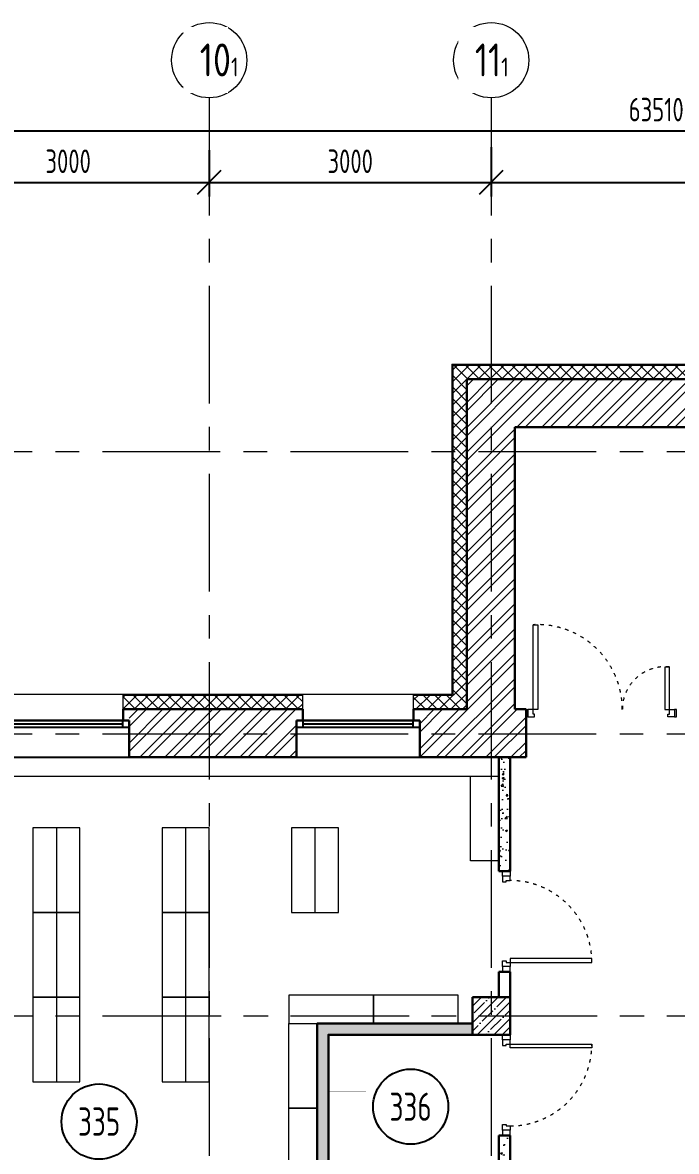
# Model space of a CAD drawing. Header units: millimetres. Extents: x -13407 to 95998, y -2611 to 109495.
# Drawn here: x 18585 to 25540, y 67954 to 79957 of the extents above; entities that cross this region are included whole.
import ezdxf
from ezdxf.enums import TextEntityAlignment as Align

# ---------------------------------------------------------------- set-up
doc = ezdxf.new("R2010")
doc.units = ezdxf.units.MM
doc.linetypes.add('ACAD_ISO03W100', pattern=[30, 12, -18])
doc.linetypes.add('CENTER', pattern=[2, 1.25, -0.25, 0.25, -0.25])
for name, color, linetype, lineweight in [('АР_Двери', 5, 'Continuous', 18), ('АР_Колонны', 5, 'Continuous', 30), ('АР_Колонны Штрих', 250, 'Continuous', 5), ('АР_Маркер экспликации', 239, 'Continuous', 13), ('АР_Навесной фасад', 5, 'Continuous', 5), ('АР_Номер помещения', 1, 'Continuous', 25), ('АР_Оси', 193, 'Continuous', 9), ('АР_Оси размеры', 164, 'Continuous', 9), ('АР_Перегородки газоблок', 165, 'Continuous', 30), ('АР_Перегородки газоблок_Штрих', 165, 'Continuous', 5), ('АР_Подоконники', 163, 'Continuous', 9), ('АР_Помещения_площадь', 19, 'Continuous', 9), ('АР_Сущ Несущая стена', 202, 'Continuous', 30), ('АР_Утеплитель', 250, 'Continuous', 9), ('АР_Штриховка кирпич', 250, 'Continuous', 9), ('ТХ_мебель передв', 250, 'Continuous', 13), ('ТХ_мебель_библ', 250, 'Continuous', 13)]:
    doc.layers.add(name, color=color, linetype=linetype, lineweight=lineweight)
doc.layers.add('АР_новое окно', color=160, linetype='Continuous')
doc.styles.add('ISOCPEUR', font='isocpeur.ttf', dxfattribs={"width": 0.7})
doc.styles.get("Standard").update_dxf_attribs({"font": 'arial.ttf'})
doc.styles.add('ГОСТ 2.304', font='isocpeur.ttf', dxfattribs={"width": 0.7})
doc.dimstyles.new('СПДС', dxfattribs={"dimscale": 100, "dimtxt": 2.5, "dimasz": 2.5, "dimexe": 1.5, "dimexo": 0, "dimgap": 1, "dimtad": 1, "dimdec": 0, "dimrnd": 1, "dimtxsty": 'ГОСТ 2.304', "dimblk": 'OBLIQUE', "dimcen": 2.5, "dimdle": 1.5, "dimadec": 0, "dimazin": 2, "dimtfac": 0.75, "dimtdec": 0, "dimtmove": 1, "dimatfit": 3, "dimfxl": 1, "dimtolj": 1, "dimarcsym": 1})
pattern_1 = [(50, (-58072.46, -55205.68), (215.17805, -18.82564), [22.5, -247.5]), (355, (-58072.46, -55205.68), (-41.6254, 225.65764), [18, -198]), (100.45144, (-58054.53, -55207.25), (173.55265, 206.832), [19.12206, -210.34263]), (46.1842, (-58072.46, -55145.68), (320.1724, -49.6558), [33.75, -371.25]), (96.63564, (-58045.78, -55149.82), (280.3986, 292.2356), [28.6831, -315.5141]), (351.18416, (-58072.46, -55145.68), (280.3986, 292.2356), [27, -297]), (21, (-58042.46, -55160.68), (179.07212, -120.78567), [22.5, -247.5]), (326, (-58042.46, -55160.68), (72.9946, 217.545), [18, -198]), (71.45144, (-58027.54, -55170.75), (252.0667, 96.75935), [19.12206, -210.34263]), (37.5, (-58072.46, -55205.68), (3.647957, 99.868156), [0, -195.6, 0, -201, 0, -198.75]), (7.5, (-58072.46, -55205.68), (78.92086, 118.32351), [0, -114.6, 0, -191.1, 0, -75.75]), (327.5, (-58139.36, -55205.68), (160.14673, -6.76646), [0, -75, 0, -234, 0, -310.5]), (317.5, (-58169.36, -55205.68), (174.95585, 30.0315), [0, -97.5, 0, -155.4, 0, -220.5])]

# ---------------------------------------------------------------- blocks, each defined once
blk = doc.blocks.new('*U242')
at = {"color": 253}
for points in [[(-55, -80), (-55, 0), (-115, 0), (-115, -40), (-100, -40), (-100, -80), (-55, -80)], [(0, 0), (0, -80), (-55, -80), (-55, 0), (0, 0)], [(-1070, 0), (-1070, -80), (-1015, -80), (-1015, 0), (-1070, 0)], [(-1015, -80), (-1015, 0), (-955, 0), (-955, -40), (-970, -40), (-970, -80), (-1015, -80)]]:
    blk.add_lwpolyline(points, dxfattribs=at)
blk.add_lwpolyline([(-100, -80), (-100, -950), (-140, -950), (-140, -80)], close=True, dxfattribs=at)
at = {"color": 253, "linetype": 'ACAD_ISO03W100', "ltscale": 3}
blk.add_arc((-100, -80), 870, 180, 270, dxfattribs=at)
blk = doc.blocks.new('*U177')
at = {"layer": 'АР_новое окно', "color": 253, "lineweight": 20}
for p, q in [((0, 1310), (-70, 1310)), ((0, 0), (-70, 0))]:
    blk.add_line(p, q, dxfattribs=at)
at = {"layer": 'АР_новое окно', "color": 253}
for p, q in [((-70, 1310), (-70, 0)), ((-70, 0), (-70, 1310)), ((0, 1240), (-70, 1240)), ((-35, 1240), (-35, 70)), ((0, 1310), (0, 0)), ((0, 70), (-70, 70))]:
    blk.add_line(p, q, dxfattribs=at)
blk = doc.blocks.new('*U178')
at = {"layer": 'АР_новое окно', "color": 253, "lineweight": 20}
for p, q in [((0, 1310), (-70, 1310)), ((0, 0), (-70, 0))]:
    blk.add_line(p, q, dxfattribs=at)
at = {"layer": 'АР_новое окно', "color": 253}
for p, q in [((-70, 1310), (-70, 0)), ((-70, 0), (-70, 1310)), ((0, 1240), (-70, 1240)), ((-35, 1240), (-35, 70)), ((0, 1310), (0, 0)), ((0, 70), (-70, 70))]:
    blk.add_line(p, q, dxfattribs=at)
blk = doc.blocks.new('_Oblique')
at = {"color": 253, "linetype": 'ByBlock', "lineweight": -2}
blk.add_line((-0.5, -0.5), (0.5, 0.5), dxfattribs=at)
blk = doc.blocks.new('*D288')
at = {"layer": 'АР_Оси размеры', "color": 253, "lineweight": -2, "ltscale": 100, "transparency": 16777216}
for p, q in [((17570, 78646), (17570, 78108)), ((20570, 78599), (20570, 78108)), ((17420, 78258), (20720, 78258))]:
    blk.add_line(p, q, dxfattribs=at)
at = {"layer": 'АР_Оси размеры', "color": 253, "lineweight": -2, "ltscale": 100, "transparency": 16777216, "xscale": 250, "yscale": 250, "zscale": 250, "rotation": 180}
blk.add_blockref('_Oblique', (17570, 78258), dxfattribs=at)
at = {"layer": 'АР_Оси размеры', "color": 253, "lineweight": -2, "ltscale": 100, "transparency": 16777216, "xscale": 250, "yscale": 250, "zscale": 250}
blk.add_blockref('_Oblique', (20570, 78258), dxfattribs=at)
at = {"layer": 'АР_Оси размеры', "color": 253, "ltscale": 100, "transparency": 16777216, "insert": (19070, 78483), "char_height": 250, "attachment_point": 5, "style": 'ГОСТ 2.304'}
blk.add_mtext('\\A1;3000', dxfattribs=at)
blk = doc.blocks.new('*D289')
at = {"layer": 'АР_Оси размеры', "color": 253, "lineweight": -2, "ltscale": 100, "transparency": 16777216}
for p, q in [((20570, 78599), (20570, 78108)), ((23570, 78600), (23570, 78108)), ((20420, 78258), (23720, 78258))]:
    blk.add_line(p, q, dxfattribs=at)
at = {"layer": 'АР_Оси размеры', "color": 253, "lineweight": -2, "ltscale": 100, "transparency": 16777216, "xscale": 250, "yscale": 250, "zscale": 250, "rotation": 180}
blk.add_blockref('_Oblique', (20570, 78258), dxfattribs=at)
at = {"layer": 'АР_Оси размеры', "color": 253, "lineweight": -2, "ltscale": 100, "transparency": 16777216, "xscale": 250, "yscale": 250, "zscale": 250}
blk.add_blockref('_Oblique', (23570, 78258), dxfattribs=at)
at = {"layer": 'АР_Оси размеры', "color": 253, "ltscale": 100, "transparency": 16777216, "insert": (22070, 78483), "char_height": 250, "attachment_point": 5, "style": 'ГОСТ 2.304'}
blk.add_mtext('\\A1;3000', dxfattribs=at)
blk = doc.blocks.new('*D290')
at = {"layer": 'АР_Оси размеры', "color": 253, "lineweight": -2, "ltscale": 100, "transparency": 16777216}
for p, q in [((29570, 78750), (29570, 78108)), ((23570, 78631), (23570, 78108)), ((23420, 78258), (29720, 78258))]:
    blk.add_line(p, q, dxfattribs=at)
at = {"layer": 'АР_Оси размеры', "color": 253, "lineweight": -2, "ltscale": 100, "transparency": 16777216, "xscale": 250, "yscale": 250, "zscale": 250, "rotation": 180}
blk.add_blockref('_Oblique', (23570, 78258), dxfattribs=at)
at = {"layer": 'АР_Оси размеры', "color": 253, "lineweight": -2, "ltscale": 100, "transparency": 16777216, "xscale": 250, "yscale": 250, "zscale": 250}
blk.add_blockref('_Oblique', (29570, 78258), dxfattribs=at)
at = {"layer": 'АР_Оси размеры', "color": 253, "ltscale": 100, "transparency": 16777216, "insert": (26570, 78483), "char_height": 250, "attachment_point": 5, "style": 'ГОСТ 2.304'}
blk.add_mtext('\\A1;6000', dxfattribs=at)
blk = doc.blocks.new('*D297')
at = {"layer": 'АР_Оси размеры', "color": 253, "lineweight": -2, "ltscale": 100, "transparency": 16777216}
for p, q in [((-6430, 78807), (-6430, 78957)), ((57080, 78807), (57080, 78957)), ((-6580, 78807), (57230, 78807))]:
    blk.add_line(p, q, dxfattribs=at)
at = {"layer": 'АР_Оси размеры', "color": 253, "lineweight": -2, "ltscale": 100, "transparency": 16777216, "xscale": 250, "yscale": 250, "zscale": 250, "rotation": 180}
blk.add_blockref('_Oblique', (-6430, 78807), dxfattribs=at)
at = {"layer": 'АР_Оси размеры', "color": 253, "lineweight": -2, "ltscale": 100, "transparency": 16777216, "xscale": 250, "yscale": 250, "zscale": 250}
blk.add_blockref('_Oblique', (57080, 78807), dxfattribs=at)
at = {"layer": 'АР_Оси размеры', "color": 253, "ltscale": 100, "transparency": 16777216, "insert": (25325, 79032), "char_height": 250, "attachment_point": 5, "style": 'ГОСТ 2.304'}
blk.add_mtext('\\A1;63510', dxfattribs=at)
blk = doc.blocks.new('*U149')
at = {"color": 253}
for points in [[(0, 0), (0, -80), (55, -80), (55, 0), (0, 0)], [(55, -80), (55, 0), (115, 0), (115, -40), (100, -40), (100, -80), (55, -80)], [(1015, -80), (1015, 0), (955, 0), (955, -40), (970, -40), (970, -80), (1015, -80)], [(1070, 0), (1070, -80), (1015, -80), (1015, 0), (1070, 0)]]:
    blk.add_lwpolyline(points, dxfattribs=at)
blk.add_lwpolyline([(100, -80), (100, -950), (140, -950), (140, -80)], close=True, dxfattribs=at)
at = {"color": 253, "linetype": 'ACAD_ISO03W100', "ltscale": 3}
blk.add_arc((100, -80), 870, 270, 0, dxfattribs=at)
blk = doc.blocks.new('дверь 1600')
at = {"color": 253}
for points in [[(984199, -50491), (984119, -50491), (984119, -50511), (984199, -50511), (984199, -50491)], [(984119, -50511), (984199, -50511), (984199, -50581), (984169, -50581), (984169, -50566), (984119, -50566), (984119, -50511)], [(984119, -52071), (984199, -52071), (984199, -52001), (984169, -52001), (984169, -52016), (984119, -52016), (984119, -52071)], [(984199, -52091), (984119, -52091), (984119, -52071), (984199, -52071), (984199, -52091)]]:
    blk.add_lwpolyline(points, dxfattribs=at)
for points in [[(983669, -50615), (984119, -50615), (984119, -50566), (983669, -50566)], [(984119, -52016), (983219, -52016), (983219, -52016), (983219, -51966), (984119, -51966)]]:
    blk.add_lwpolyline(points, close=True, dxfattribs=at)
at = {"color": 253, "linetype": 'ACAD_ISO03W100', "ltscale": 3}
for centre, radius, start, end in [((984121, -50611), 455, 174.2504, 269.7078), ((984120, -51968), 902, 90.0605, 183.0273)]:
    blk.add_arc(centre, radius, start, end, dxfattribs=at)
blk = doc.blocks.new('*U351')
at = {"layer": 'АР_Номер помещения', "color": 253}
blk.add_circle((2222, -6413), 400, dxfattribs=at)
at = {"layer": 'АР_Номер помещения', "color": 253, "style": 'ISOCPEUR', "width": 0.7}
blk.add_attdef('НОМЕР_ПОМЕЩЕНИЯ', text='', height=300, dxfattribs=at).set_placement((2222, -6413), align=Align.MIDDLE_CENTER)
at = {"layer": 'АР_Помещения_площадь', "color": 253, "lineweight": 30, "width": 0.7, "flags": 104}
blk.add_attdef('ИМЯ_ПОМЕЩЕНИЯ', text='', height=100, dxfattribs=at).set_placement((158, 1217), align=Align.MIDDLE_CENTER)
blk = doc.blocks.new('*U352')
at = {"layer": 'АР_Номер помещения', "color": 253}
blk.add_circle((-21928, 2285), 400, dxfattribs=at)
at = {"layer": 'АР_Номер помещения', "color": 253, "style": 'ISOCPEUR', "width": 0.7}
blk.add_attdef('НОМЕР_ПОМЕЩЕНИЯ', text='', height=300, dxfattribs=at).set_placement((-21928, 2285), align=Align.MIDDLE_CENTER)
at = {"layer": 'АР_Помещения_площадь', "color": 253, "lineweight": 30, "width": 0.7, "flags": 104}
blk.add_attdef('ИМЯ_ПОМЕЩЕНИЯ', text='', height=100, dxfattribs=at).set_placement((158, 1217), align=Align.MIDDLE_CENTER)
blk = doc.blocks.new('У113')
at = {"color": 253}
blk.add_lwpolyline([(195377, -190165), (195677, -190165), (195677, -189265), (195377, -189265)], close=True, dxfattribs=at)
blk = doc.blocks.new('стеллаж 2-х стор 900х500')
at = {"color": 253}
blk.add_line((-12721, 60501), (-12721, 59601), dxfattribs=at)
blk.add_lwpolyline([(-12971, 59601), (-12471, 59601), (-12471, 60501), (-12971, 60501)], close=True, dxfattribs=at)
blk = doc.blocks.new('У334')
at = {"layer": 'ТХ_мебель передв', "color": 253, "const_width": 2}
blk.add_lwpolyline([(-178809, 137816), (-178209, 137816), (-178209, 137416), (-178809, 137416)], close=True, dxfattribs=at)

msp = doc.modelspace()

# ---------------------------------------------------------------- hatches: boundary and pattern name
at = {"layer": 'АР_Колонны Штрих', "ltscale": 100}
h = msp.add_hatch(dxfattribs=at)
h.set_pattern_fill('ANSI35', color=253, scale=500)
h.set_pattern_definition([(45, (-933682.16, 109466.47), (-88.388348, 88.388348), []), (45, (-933593.77, 109466.47), (-88.388348, 88.388348), [156.25, -31.25, 0, -31.25])])
h.paths.add_polyline_path([(23769.9, 69595), (23369.9, 69595), (23369.9, 69195), (23769.9, 69195)])
at = {"layer": 'АР_Перегородки газоблок_Штрих', "ltscale": 100}
h = msp.add_hatch(dxfattribs=at)
h.set_pattern_fill('AR-CONC', color=253, scale=30)
h.set_pattern_definition(pattern_1)
h.paths.add_polyline_path([(23769.9, 72145), (23649.9, 72145), (23649.9, 70934.6), (23769.9, 70934.6)])
h = msp.add_hatch(dxfattribs=at)
h.set_pattern_fill('AR-CONC', color=253, scale=30)
h.set_pattern_definition(pattern_1)
h.paths.add_polyline_path([(14319.9, 63315), (13261, 63315), (13261, 63195), (14539.9, 63195), (14539.9, 63315), (14439.9, 63315), (14439.9, 66122.8), (15799.9, 66122.8), (15799.9, 64910.5), (15919.9, 64910.5), (15919.9, 66122.8), (19619.9, 66122.8), (19619.9, 66122.8), (21718.7, 66122.8), (21718.8, 63315), (21838.8, 63315), (21838.7, 66122.8), (23649.9, 66122.9), (23649.9, 66242.5), (21838.7, 66242.5), (21838.8, 66814.7), (21718.8, 66814.6), (21718.7, 66242.8), (19739.9, 66242.8), (19739.9, 66814.6), (19619.9, 66814.6), (19619.9, 66242.8), (19619.9, 66242.8), (19619.9, 66814.6), (19619.9, 66242.8), (18718.4, 66242.8), (18718.4, 66814.6), (18598.4, 66814.6), (18598.4, 66242.8), (15919.9, 66242.8), (15919.9, 66814.6), (15919.9, 66242.8), (15919.9, 66242.8), (15919.9, 66814.6), (15799.9, 66814.6), (15799.9, 66242.8), (15799.9, 66242.8), (15799.9, 66814.6), (15799.9, 66814.6), (15799.9, 66242.8), (14439.9, 66242.8), (14439.9, 66814.6), (23649.9, 66814.7), (23650, 66934.7), (21838.8, 66934.6), (21838.8, 69195), (23369.9, 69195), (23369.9, 69315), (21718.8, 69315), (21718.8, 66934.6), (14439.9, 66934.6), (14439.9, 67054.6), (14319.9, 67054.6)])
h = msp.add_hatch(dxfattribs=at)
h.set_pattern_fill('AR-CONC', color=253, scale=30)
h.set_pattern_definition(pattern_1)
h.paths.add_polyline_path([(23769.9, 68125), (23649.9, 68125), (23650, 67462.8), (23650, 67462.8), (23649.8, 66122.8), (23649.9, 66122.8), (23649.9, 64665), (23769.9, 64665), (23769.9, 66242.5), (23769.9, 67342.8), (23649.9, 67342.8), (23649.9, 66242.5), (23649.9, 66242.5), (23649.9, 67342.8), (23769.9, 67342.8)])
at = {"layer": 'АР_Утеплитель', "ltscale": 100}
h = msp.add_hatch(dxfattribs=at)
h.set_pattern_fill('ANSI37', color=253, scale=700)
h.set_pattern_definition([(45, (-949310.03, 112057.145), (-61.871843, 61.871843), []), (135, (-949310.03, 112057.145), (-61.871843, -61.871843), [])])
h.paths.add_polyline_path([(29059.9, 76165), (23309.9, 76165), (23309.9, 72655), (22744.9, 72655), (22744.9, 72805), (23159.9, 72805), (23159.9, 76315), (29059.9, 76315)])
h = msp.add_hatch(dxfattribs=at)
h.set_pattern_fill('ANSI37', color=253, scale=700)
h.set_pattern_definition([(45, (-956805.03, 108547.145), (-61.871843, 61.871843), []), (135, (-956805.03, 108547.145), (-61.871843, -61.871843), [])])
h.paths.add_polyline_path([(21564.9, 72655), (19654.9, 72655), (19654.9, 72805), (21564.9, 72805)])
at = {"layer": 'АР_Штриховка кирпич', "ltscale": 100}
h = msp.add_hatch(dxfattribs=at)
h.set_pattern_fill('ANSI32', color=253, scale=500)
h.set_pattern_definition([(45, (-951809.71, 109221.18), (-132.58252, 132.58252), []), (45, (-951721.32, 109221.18), (-132.58252, 132.58252), [])])
h.paths.add_polyline_path([(28994.9, 76165), (23309.9, 76165), (23309.9, 72655), (22809.9, 72655), (22809.9, 72145), (23939.9, 72145), (23939.9, 72655), (23819.9, 72655), (23819.9, 75655), (28994.9, 75655)])
h = msp.add_hatch(dxfattribs=at)
h.set_pattern_fill('ANSI32', color=253, scale=500)
h.set_pattern_definition([(45, (-978559.71, 109221.18), (-132.58252, 132.58252), []), (45, (-978471.32, 109221.18), (-132.58252, 132.58252), [])])
h.paths.add_polyline_path([(21499.9, 72655), (19719.9, 72655), (19719.9, 72145), (21499.9, 72145)])

# ---------------------------------------------------------------- linework, layer by layer
at = {"layer": 'АР_Колонны', "color": 253, "ltscale": 100}
msp.add_lwpolyline([(23369.9, 69595), (23769.9, 69595), (23769.9, 69195), (23369.9, 69195)], close=True, dxfattribs=at)
at = {"layer": 'АР_Навесной фасад', "color": 253, "ltscale": 100}
for p, q in [((23149.9, 76325), (23149.9, 72815)), ((23159.9, 76315), (23159.9, 72805)), ((14989.9, 72815), (23149.9, 72815)), ((19654.9, 72805), (21564.9, 72805)), ((22744.9, 72805), (23159.9, 72805))]:
    msp.add_line(p, q, dxfattribs=at)
for points in [[(23149.9, 76325), (31489.9, 76325)], [(23159.9, 76315), (29059.9, 76315)], [(19654.9, 72655), (19654.9, 72815)], [(21564.9, 72655), (21564.9, 72815)], [(22744.9, 72655), (22744.9, 72815)]]:
    msp.add_lwpolyline(points, dxfattribs=at)
at = {"layer": 'АР_новое окно', "color": 253}
for p, q in [((18409.9, 72145), (19719.9, 72145)), ((21499.9, 72145), (22809.9, 72145))]:
    msp.add_line(p, q, dxfattribs=at)
at = {"layer": 'АР_Оси', "color": 253, "linetype": 'CENTER', "ltscale": 1000}
for p, q in [((20569.9, 79157.5), (20569.9, 23425.1)), ((23569.9, 79157.5), (23569.9, 23425.1)), ((-12563.8, 75395), (70614.6, 75395)), ((-12563.8, 72395), (70614.6, 72395)), ((-12563.8, 69395), (70614.6, 69395)), ((-12553.5, 69395.3), (70624.9, 69395.3))]:
    msp.add_line(p, q, dxfattribs=at)
at = {"layer": 'АР_Оси', "color": 253, "ltscale": 0.5}
for centre in [(20569.9, 79557.5), (23569.9, 79557.5)]:
    msp.add_circle(centre, 400, dxfattribs=at)
at = {"layer": 'АР_Перегородки газоблок', "color": 253, "ltscale": 100}
for points in [[(23649.9, 70934.6), (23649.9, 72145)], [(23769.9, 70934.6), (23769.9, 72145)], [(23769.9, 70934.6), (23649.9, 70934.6)], [(23649.9, 69595), (23649.9, 69864.6)], [(23769.9, 69864.6), (23649.9, 69864.6)], [(23769.9, 69595), (23769.9, 69864.6)], [(23369.9, 69315), (21718.8, 69315), (21718.8, 66934.6)], [(23369.9, 69195), (21838.8, 69195), (21838.8, 66934.6)], [(23649.9, 66039.2), (23649.9, 68125)], [(23769.9, 68125), (23649.9, 68125)], [(23769.9, 68125), (23769.9, 66182.2)]]:
    msp.add_lwpolyline(points, dxfattribs=at)
at = {"layer": 'АР_Подоконники', "color": 253, "ltscale": 100}
msp.add_line((15259.9, 71945), (23649.9, 71945), dxfattribs=at)
at = {"layer": 'АР_Сущ Несущая стена', "color": 253, "ltscale": 100}
for p, q in [((23309.9, 76165), (29059.9, 76165)), ((23309.9, 76165), (23309.9, 72655)), ((23819.9, 75655), (28994.9, 75655)), ((23819.9, 75655), (23819.9, 72655)), ((19654.9, 72655), (21564.9, 72655)), ((19654.9, 72536.1), (19654.9, 72655)), ((21564.9, 72536.1), (21564.9, 72655)), ((22744.9, 72655), (23309.9, 72655)), ((22744.9, 72536.1), (22744.9, 72655)), ((23819.9, 72655), (23939.9, 72655)), ((23939.9, 72655), (23939.9, 72145)), ((19654.9, 72536.1), (19719.9, 72536.1)), ((19719.9, 72536.1), (19719.9, 72145)), ((21499.9, 72536.1), (21499.9, 72145)), ((21499.9, 72536.1), (21564.9, 72536.1)), ((22744.9, 72536.1), (22809.9, 72536.1)), ((22809.9, 72536.1), (22809.9, 72145)), ((19719.9, 72145), (21499.9, 72145)), ((22809.9, 72145), (23939.9, 72145))]:
    msp.add_line(p, q, dxfattribs=at)
at = {"layer": 'АР_Сущ Несущая стена', "color": 253, "lineweight": 15, "ltscale": 100}
for p, q in [((18409.9, 72536.1), (19719.9, 72536.1)), ((21499.9, 72536.1), (22809.9, 72536.1))]:
    msp.add_line(p, q, dxfattribs=at)

# ---------------------------------------------------------------- block references
at = {"layer": 'АР_Двери', "color": 253}
for name, p, rotation in [('дверь 1600', (76030.5, 1056773.9), 270), ('*U149', (23689.9, 69864.6), 90.00000000000001), ('*U242', (23689.9, 69195), 90.00000000000001)]:
    msp.add_blockref(name, p, dxfattribs=dict(at, rotation=rotation))
at = {"layer": 'АР_Маркер экспликации', "color": 253}
ref = msp.add_blockref('*U352', (44640.9, 66144.6), dxfattribs=at)
ref.add_attrib('НОМЕР_ПОМЕЩЕНИЯ', '336', dxfattribs={"layer": 'АР_Номер помещения', "color": 253, "height": 300, "style": 'ISOCPEUR', "width": 0.7}).set_placement((22712.5, 68429.3), align=Align.MIDDLE_CENTER)
ref = msp.add_blockref('*U351', (17177, 74684.2), dxfattribs=at)
ref.add_attrib('НОМЕР_ПОМЕЩЕНИЯ', '335', dxfattribs={"layer": 'АР_Номер помещения', "color": 253, "height": 300, "style": 'ISOCPEUR', "width": 0.7}).set_placement((19399, 68271.3), align=Align.MIDDLE_CENTER)
at = {"layer": 'АР_новое окно', "color": 253, "xscale": -1, "rotation": 90}
for name, p in [('*U178', (19719.9, 72466.1)), ('*U177', (22809.9, 72466.1))]:
    msp.add_blockref(name, p, dxfattribs=at)
at = {"layer": 'ТХ_мебель передв', "color": 253, "rotation": 90}
msp.add_blockref('У334', (159654.7, 247403.5), dxfattribs=at)
at = {"layer": 'ТХ_мебель_библ', "color": 253, "xscale": -1}
for p in [(219026.9, 261210), (217095.7, 258579.9), (217095.7, 257679.9)]:
    msp.add_blockref('У113', p, dxfattribs=at)
at = {"layer": 'ТХ_мебель_библ', "color": 253}
for p in [(31665.6, 10893.8), (33040.6, 10893.8), (34415.6, 10893.8), (31665.6, 9993.8), (33040.6, 9993.8), (31665.6, 9093.8), (33040.6, 9093.8)]:
    msp.add_blockref('стеллаж 2-х стор 900х500', p, dxfattribs=at)
at = {"layer": 'ТХ_мебель_библ', "color": 253, "rotation": 270}
for p in [(211583.8, 264991.9), (212483.8, 264991.9)]:
    msp.add_blockref('У113', p, dxfattribs=at)

# ---------------------------------------------------------------- dimensions: what is measured, and where the dimension line sits
at = {"layer": 'АР_Оси размеры', "color": 253, "ltscale": 100}
for base, p1, p2, picture, middle in [((29569.9, 78257.8), (23569.9, 78630.7), (29569.9, 78750.1), '*D290', (26569.9, 78482.8)), ((20569.9, 78257.8), (17569.9, 78645.7), (20569.9, 78599.4), '*D288', (19069.9, 78482.8)), ((23569.9, 78257.8), (20569.9, 78599.4), (23569.9, 78599.5), '*D289', (22069.9, 78482.8))]:
    dim = msp.add_linear_dim(base=base, p1=p1, p2=p2, dimstyle='СПДС', override={"dimclrd": 253, "dimclre": 253, "dimclrt": 253}, dxfattribs=at)
    dim.commit()
    dim.dimension.update_dxf_attribs({"geometry": picture, "text_midpoint": middle})

# ---------------------------------------------------------------- next in the draw order: texts
at = {"layer": 'АР_Оси', "color": 253, "char_height": 350, "width": 123.867, "attachment_point": 1, "line_spacing_factor": 1.149209, "style": 'ГОСТ 2.304', "bg_fill": 2}
for s, insert in [('{\\W0.8;10\\H0.57143x;1}', (20470.1, 79735.2)), ('{\\W0.8;11\\H0.57143x;1}', (23395.8, 79735.2))]:
    msp.add_mtext(s, dxfattribs=dict(at, insert=insert))

# ---------------------------------------------------------------- next in the draw order: dimensions: what is measured, and where the dimension line sits
at = {"layer": 'АР_Оси размеры', "color": 253, "ltscale": 100}
dim = msp.add_linear_dim(base=(57079.9, 78807.5), p1=(-6430.1, 78807.5), p2=(57079.9, 78807.5), dimstyle='СПДС', override={"dimclrd": 253, "dimclre": 253, "dimclrt": 253}, dxfattribs=at)
dim.commit()
dim.dimension.update_dxf_attribs({"geometry": '*D297', "text_midpoint": (25324.9, 79032.5)})

doc.saveas('drawing.dxf')
